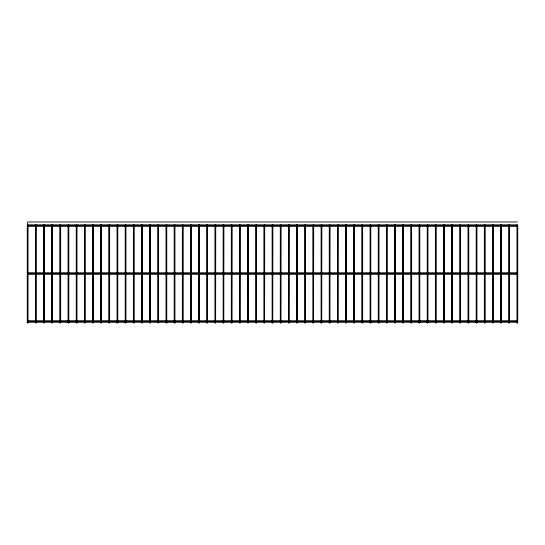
<?xml version="1.0" encoding="UTF-8"?>
<svg xmlns="http://www.w3.org/2000/svg" width="545" height="545" viewBox="0 0 545 545"><rect width="100%" height="100%" fill="white"/><g stroke="black" fill="none" stroke-linecap="round" stroke-linejoin="round"><path stroke-width="0.82" d="M27.25 322.64L27.25 225.044L28.013 225.044L28.013 322.64L27.632 323.022L27.25 322.64L27.632 322.252L517.369 322.252L517.75 322.64L517.369 323.022L516.987 322.64L516.987 225.044L517.75 225.044L517.75 322.64M35.411 322.64L35.793 322.252L36.174 322.64L35.793 323.022L35.411 322.64L35.411 225.044L36.174 225.044L36.174 322.64M43.573 322.64L43.954 322.252L44.343 322.64L43.954 323.022L43.573 322.64L43.573 225.044L44.343 225.044L44.343 322.64M51.734 322.64L52.122 322.252L52.504 322.64L52.122 323.022L51.734 322.64L51.734 225.044L52.504 225.044L52.504 322.64M59.902 322.64L60.284 322.252L60.665 322.64L60.284 323.022L59.902 322.64L59.902 225.044L60.665 225.044L60.665 322.64M68.064 322.64L68.445 322.252L68.827 322.64L68.445 323.022L68.064 322.64L68.064 225.044L68.827 225.044L68.827 322.64M76.225 322.64L76.607 322.252L76.988 322.64L76.607 323.022L76.225 322.64L76.225 225.044L76.988 225.044L76.988 322.64M84.386 322.64L84.768 322.252L85.149 322.64L84.768 323.022L84.386 322.64L84.386 225.044L85.149 225.044L85.149 322.64M92.548 322.64L92.929 322.252L93.311 322.64L92.929 323.022L92.548 322.64L92.548 225.044L93.311 225.044L93.311 322.64M100.709 322.64L101.091 322.252L101.472 322.64L101.091 323.022L100.709 322.64L100.709 225.044L101.472 225.044L101.472 322.64M108.871 322.64L109.252 322.252L109.64 322.64L109.252 323.022L108.871 322.64L108.871 225.044L109.64 225.044L109.64 322.64M117.032 322.64L117.42 322.252L117.802 322.64L117.42 323.022L117.032 322.64L117.032 225.044L117.802 225.044L117.802 322.64M125.2 322.64L125.582 322.252L125.963 322.64L125.582 323.022L125.2 322.64L125.2 225.044L125.963 225.044L125.963 322.64M133.362 322.64L133.743 322.252L134.125 322.64L133.743 323.022L133.362 322.64L133.362 225.044L134.125 225.044L134.125 322.64M141.523 322.64L141.904 322.252L142.286 322.64L141.904 323.022L141.523 322.64L141.523 225.044L142.286 225.044L142.286 322.64M149.684 322.64L150.066 322.252L150.447 322.64L150.066 323.022L149.684 322.64L149.684 225.044L150.447 225.044L150.447 322.64M157.846 322.64L158.227 322.252L158.609 322.64L158.227 323.022L157.846 322.64L157.846 225.044L158.609 225.044L158.609 322.64M166.007 322.64L166.389 322.252L166.77 322.64L166.389 323.022L166.007 322.64L166.007 225.044L166.77 225.044L166.77 322.64M174.168 322.64L174.55 322.252L174.938 322.64L174.55 323.022L174.168 322.64L174.168 225.044L174.938 225.044L174.938 322.64M182.33 322.64L182.718 322.252L183.1 322.64L182.718 323.022L182.33 322.64L182.33 225.044L183.1 225.044L183.1 322.64M190.498 322.64L190.879 322.252L191.261 322.64L190.879 323.022L190.498 322.64L190.498 225.044L191.261 225.044L191.261 322.64M198.659 322.64L199.041 322.252L199.422 322.64L199.041 323.022L198.659 322.64L198.659 225.044L199.422 225.044L199.422 322.64M206.821 322.64L206.821 225.044L207.584 225.044L207.475 322.906L206.93 322.906L206.93 322.368M214.982 322.64L214.982 225.044L215.745 225.044L215.636 322.906L215.091 322.906L215.091 322.368M223.143 322.64L223.143 225.044L223.906 225.044L223.797 322.906L223.259 322.906L223.259 322.368M231.305 322.64L231.305 225.044L232.075 225.044L231.959 322.906L231.421 322.906L231.421 322.368M239.466 322.64L239.466 225.044L240.236 225.044L240.12 322.906L239.582 322.906L239.582 322.368M247.628 322.64L247.628 225.044L248.397 225.044L248.282 322.906L247.743 322.906L247.743 322.368M255.796 322.64L255.796 225.044L256.559 225.044L256.443 322.906L255.905 322.906L255.905 322.368M263.957 322.64L263.957 225.044L264.72 225.044L264.611 322.906L264.066 322.906L264.066 322.368M272.118 322.64L272.118 225.044L272.882 225.044L272.772 322.906L272.228 322.906L272.228 322.368M280.28 322.64L280.28 225.044L281.043 225.044L280.934 322.906L280.389 322.906L280.389 322.368M288.441 322.64L288.441 225.044L289.204 225.044L289.095 322.906L288.557 322.906L288.557 322.368M296.603 322.64L296.603 225.044L297.372 225.044L297.257 322.906L296.718 322.906L296.718 322.368M304.764 322.64L304.764 225.044L305.534 225.044L305.418 322.906L304.88 322.906L304.88 322.368M312.925 322.64L312.925 225.044L313.695 225.044L313.579 322.906L313.041 322.906L313.041 322.368M321.094 322.64L321.094 225.044L321.857 225.044L321.741 322.906L321.203 322.906L321.203 322.368M329.255 322.64L329.255 225.044L330.018 225.044L329.909 322.906L329.364 322.906L329.364 322.368M337.416 322.64L337.416 225.044L338.179 225.044L338.07 322.906L337.525 322.906L337.525 322.368M345.578 322.64L345.959 322.252L346.341 322.64L345.959 323.022L345.578 322.64L345.578 225.044L346.341 225.044L346.341 322.64M353.739 322.64L354.121 322.252L354.502 322.64L354.121 323.022L353.739 322.64L353.739 225.044L354.502 225.044L354.502 322.64M361.9 322.64L362.282 322.252L362.67 322.64L362.282 323.022L361.9 322.64L361.9 225.044L362.67 225.044L362.67 322.64M370.062 322.64L370.45 322.252L370.832 322.64L370.45 323.022L370.062 322.64L370.062 225.044L370.832 225.044L370.832 322.64M378.23 322.64L378.611 322.252L378.993 322.64L378.611 323.022L378.23 322.64L378.23 225.044L378.993 225.044L378.993 322.64M386.391 322.64L386.773 322.252L387.154 322.64L386.773 323.022L386.391 322.64L386.391 225.044L387.154 225.044L387.154 322.64M394.553 322.64L394.934 322.252L395.316 322.64L394.934 323.022L394.553 322.64L394.553 225.044L395.316 225.044L395.316 322.64M402.714 322.64L403.096 322.252L403.477 322.64L403.096 323.022L402.714 322.64L402.714 225.044L403.477 225.044L403.477 322.64M410.875 322.64L411.257 322.252L411.639 322.64L411.257 323.022L410.875 322.64L410.875 225.044L411.639 225.044L411.639 322.64M419.037 322.64L419.418 322.252L419.8 322.64L419.418 323.022L419.037 322.64L419.037 225.044L419.8 225.044L419.8 322.64M427.198 322.64L427.58 322.252L427.968 322.64L427.58 323.022L427.198 322.64L427.198 225.044L427.968 225.044L427.968 322.64M435.36 322.64L435.748 322.252L436.129 322.64L435.748 323.022L435.36 322.64L435.36 225.044L436.129 225.044L436.129 322.64M443.528 322.64L443.909 322.252L444.291 322.64L443.909 323.022L443.528 322.64L443.528 225.044L444.291 225.044L444.291 322.64M451.689 322.64L452.071 322.252L452.452 322.64L452.071 323.022L451.689 322.64L451.689 225.044L452.452 225.044L452.452 322.64M459.851 322.64L460.232 322.252L460.614 322.64L460.232 323.022L459.851 322.64L459.851 225.044L460.614 225.044L460.614 322.64M468.012 322.64L468.393 322.252L468.775 322.64L468.393 323.022L468.012 322.64L468.012 225.044L468.775 225.044L468.775 322.64M476.173 322.64L476.555 322.252L476.936 322.64L476.555 323.022L476.173 322.64L476.173 225.044L476.936 225.044L476.936 322.64M484.335 322.64L484.716 322.252L485.098 322.64L484.716 323.022L484.335 322.64L484.335 225.044L485.098 225.044L485.098 322.64M492.496 322.64L492.878 322.252L493.266 322.64L492.878 323.022L492.496 322.64L492.496 225.044L493.266 225.044L493.266 322.64M500.657 322.64L501.046 322.252L501.427 322.64L501.046 323.022L500.657 322.64L500.657 225.044L501.427 225.044L501.427 322.64M508.826 322.64L509.207 322.252L509.589 322.64L509.207 323.022L508.826 322.64L508.826 225.044L509.589 225.044L509.589 322.64M516.987 322.64L517.369 322.252M517.369 221.978L27.632 221.978L27.632 323.022M27.632 224.819L517.369 224.819L517.369 323.022M27.632 225.582L517.369 225.582M27.632 226.345L517.369 226.345M27.632 272.772L517.369 272.772M27.632 273.536L517.369 273.536M27.632 274.298L517.369 274.298M27.632 320.726L517.369 320.726M27.632 321.489L517.369 321.489M27.632 322.252L28.013 322.64M509.207 225.044L509.207 323.022M501.046 225.044L501.046 323.022M492.878 225.044L492.878 323.022M484.716 225.044L484.716 323.022M476.555 225.044L476.555 323.022M468.393 225.044L468.393 323.022M460.232 225.044L460.232 323.022M452.071 225.044L452.071 323.022M443.909 225.044L443.909 323.022M435.748 225.044L435.748 323.022M427.58 225.044L427.58 323.022M419.418 225.044L419.418 323.022M411.257 225.044L411.257 323.022M403.096 225.044L403.096 323.022M394.934 225.044L394.934 323.022M386.773 225.044L386.773 323.022M378.611 225.044L378.611 323.022M370.45 225.044L370.45 323.022M362.282 225.044L362.282 323.022M354.121 225.044L354.121 323.022M345.959 225.044L345.959 323.022M337.798 225.044L337.798 323.022M329.636 225.044L329.636 323.022M321.475 225.044L321.475 323.022M313.314 225.044L313.314 323.022M305.152 225.044L305.152 323.022M296.984 225.044L296.984 323.022M288.823 225.044L288.823 323.022M280.661 225.044L280.661 323.022M272.5 225.044L272.5 323.022M264.339 225.044L264.339 323.022M256.177 225.044L256.177 323.022M248.016 225.044L248.016 323.022M239.848 225.044L239.848 323.022M231.686 225.044L231.686 323.022M223.525 225.044L223.525 323.022M215.364 225.044L215.364 323.022M207.202 225.044L207.202 323.022M199.041 225.044L199.041 323.022M190.879 225.044L190.879 323.022M182.718 225.044L182.718 323.022M174.55 225.044L174.55 323.022M166.389 225.044L166.389 323.022M158.227 225.044L158.227 323.022M150.066 225.044L150.066 323.022M141.904 225.044L141.904 323.022M133.743 225.044L133.743 323.022M125.582 225.044L125.582 323.022M117.42 225.044L117.42 323.022M109.252 225.044L109.252 323.022M101.091 225.044L101.091 323.022M92.929 225.044L92.929 323.022M84.768 225.044L84.768 323.022M76.607 225.044L76.607 323.022M68.445 225.044L68.445 323.022M60.284 225.044L60.284 323.022M52.122 225.044L52.122 323.022M43.954 225.044L43.954 323.022M35.793 225.044L35.793 323.022"/></g></svg>
